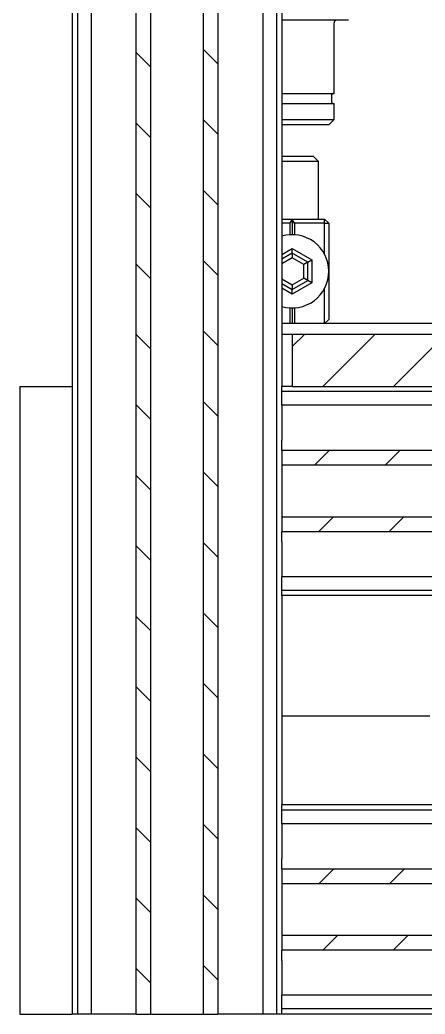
# Model space of a CAD drawing. Header units: millimetres. Extents: x -300 to 1184, y 5 to 1469.
# Drawn here: x 669.7 to 695.5, y 482.9 to 546.3 of the extents above; entities that cross this region are included whole.
import ezdxf

# ---------------------------------------------------------------- set-up
doc = ezdxf.new("R2010")
doc.units = ezdxf.units.MM

msp = doc.modelspace()

# ---------------------------------------------------------------- hatches: boundary and pattern name
at = {"linetype": 'Continuous', "lineweight": 18}
h = msp.add_hatch(dxfattribs=at)
h.set_pattern_fill('ANSI31', angle=90, style=0)
h.paths.add_polyline_path([(677.148, 722.902), (677.148, 482.902), (678.081, 482.902), (678.081, 722.902)], flags=0)
h = msp.add_hatch(dxfattribs=at)
h.set_pattern_fill('ANSI31', angle=90, style=0)
h.paths.add_polyline_path([(681.414, 722.902), (681.414, 482.902), (682.348, 482.902), (682.348, 722.902)], flags=0)
h = msp.add_hatch(dxfattribs=at)
h.set_pattern_fill('ANSI31', style=0)
h.paths.add_polyline_path([(687.081, 526.236), (687.081, 522.902), (930.414, 522.902), (930.414, 526.236)], flags=0)
h = msp.add_hatch(dxfattribs=at)
h.set_pattern_fill('ANSI31', style=0)
h.paths.add_polyline_path([(686.414, 517.902), (931.081, 517.902), (931.081, 518.836), (686.414, 518.836)], flags=0)
h = msp.add_hatch(dxfattribs=at)
h.set_pattern_fill('ANSI31', style=0)
h.paths.add_polyline_path([(686.414, 513.636), (931.081, 513.636), (931.081, 514.569), (686.414, 514.569)], flags=0)
h = msp.add_hatch(dxfattribs=at)
h.set_pattern_fill('ANSI31', style=0)
h.paths.add_polyline_path([(686.414, 492.169), (686.414, 491.236), (931.081, 491.236), (931.081, 492.169)], flags=0)
h = msp.add_hatch(dxfattribs=at)
h.set_pattern_fill('ANSI31', style=0)
h.paths.add_polyline_path([(931.081, 486.969), (931.081, 487.902), (686.414, 487.902), (686.414, 486.969)], flags=0)

# ---------------------------------------------------------------- linework, layer by layer
at = {"color": 7, "linetype": 'Continuous', "lineweight": 25}
for p, q in [((673.414, 722.902), (673.414, 482.902)), ((674.281, 722.902), (674.281, 482.902)), ((677.148, 482.902), (677.148, 722.902)), ((678.081, 482.902), (678.081, 722.902)), ((681.414, 722.902), (681.414, 482.902)), ((682.348, 722.902), (682.348, 482.902)), ((685.214, 692.902), (685.214, 482.902)), ((686.081, 692.902), (686.081, 482.902)), ((673.081, 686.236), (673.081, 482.902)), ((686.414, 666.236), (686.414, 522.902)), ((689.748, 541.569), (689.748, 546.069)), ((686.414, 541.569), (689.748, 541.569)), ((689.614, 541.002), (689.614, 541.502)), ((686.414, 540.936), (689.748, 540.936)), ((689.748, 539.902), (689.748, 540.936)), ((686.414, 539.902), (689.748, 539.902)), ((689.414, 539.569), (689.748, 539.902)), ((689.414, 539.569), (686.414, 539.569)), ((686.414, 537.569), (688.414, 537.569)), ((688.748, 537.236), (688.414, 537.569)), ((688.748, 537.236), (686.414, 537.236)), ((688.748, 533.569), (688.748, 537.236)), ((686.414, 533.569), (687.081, 533.569)), ((687.081, 533.569), (686.927, 533.302)), ((687.235, 533.302), (687.081, 533.569)), ((687.081, 533.569), (689.148, 533.569)), ((687.081, 533.569), (687.081, 532.569)), ((689.148, 533.302), (689.148, 533.569)), ((689.414, 533.302), (689.148, 533.569)), ((686.927, 533.302), (686.414, 533.302)), ((686.927, 533.302), (686.927, 532.564)), ((689.148, 533.302), (687.235, 533.302)), ((687.235, 533.302), (687.235, 532.564)), ((689.148, 531.319), (689.148, 533.302)), ((689.148, 533.302), (689.414, 533.302)), ((689.414, 533.302), (689.414, 527.169)), ((686.414, 531.306), (687.081, 531.691)), ((687.081, 531.39), (687.081, 531.691)), ((687.081, 531.691), (688.341, 530.963)), ((687.081, 531.39), (686.414, 531.006)), ((687.081, 531.09), (686.414, 530.705)), ((688.081, 530.813), (687.081, 531.39)), ((687.081, 531.39), (687.081, 531.09)), ((687.821, 530.663), (687.081, 531.09)), ((688.081, 530.813), (688.341, 530.963)), ((688.341, 530.963), (688.341, 529.508)), ((688.081, 530.813), (687.821, 530.663)), ((687.821, 529.808), (687.821, 530.663)), ((688.081, 529.658), (688.081, 530.813)), ((686.414, 529.766), (687.081, 529.381)), ((687.081, 529.381), (687.821, 529.808)), ((688.081, 529.658), (687.821, 529.808)), ((686.414, 529.466), (687.081, 529.081)), ((687.081, 528.781), (686.414, 529.166)), ((687.081, 529.081), (688.081, 529.658)), ((688.341, 529.508), (687.081, 528.781)), ((687.081, 529.381), (687.081, 529.081)), ((687.081, 528.781), (687.081, 529.081)), ((688.341, 529.508), (688.081, 529.658)), ((689.148, 526.902), (689.148, 529.153)), ((686.927, 527.907), (686.927, 526.902)), ((687.081, 527.902), (687.081, 526.902)), ((687.235, 527.907), (687.235, 526.902)), ((689.148, 526.902), (689.414, 527.169)), ((706.414, 526.902), (686.414, 526.902)), ((686.414, 526.236), (687.081, 526.236)), ((687.081, 526.236), (930.414, 526.236)), ((687.081, 526.236), (687.081, 522.902)), ((669.748, 522.902), (673.081, 522.902)), ((669.748, 522.902), (669.748, 521.466)), ((687.081, 522.902), (686.414, 522.902)), ((686.414, 522.769), (686.414, 522.902)), ((686.414, 522.702), (686.414, 522.769)), ((686.414, 522.569), (686.414, 522.702)), ((687.081, 522.902), (930.414, 522.902)), ((931.081, 522.569), (686.414, 522.569)), ((686.414, 522.436), (686.414, 522.569)), ((686.414, 521.836), (686.414, 522.436)), ((669.748, 521.466), (669.748, 484.339)), ((686.414, 521.702), (686.414, 521.836)), ((931.081, 521.702), (686.414, 521.702)), ((686.414, 521.702), (686.414, 519.476)), ((686.414, 519.226), (686.414, 519.476)), ((686.414, 518.836), (686.414, 519.226)), ((686.414, 518.836), (686.414, 517.902)), ((686.414, 518.836), (931.081, 518.836)), ((686.414, 517.902), (931.081, 517.902)), ((686.414, 517.902), (686.414, 514.569)), ((931.081, 514.569), (686.414, 514.569)), ((686.414, 514.569), (686.414, 513.636)), ((931.081, 513.636), (686.414, 513.636)), ((686.414, 513.245), (686.414, 513.636)), ((686.414, 512.995), (686.414, 513.245)), ((686.414, 512.995), (686.414, 510.769)), ((931.081, 510.769), (686.414, 510.769)), ((686.414, 510.636), (686.414, 510.769)), ((686.414, 510.036), (686.414, 510.636)), ((686.414, 509.902), (686.414, 510.036)), ((931.081, 509.902), (686.414, 509.902)), ((686.414, 509.769), (686.414, 509.902)), ((686.414, 509.702), (686.414, 509.769)), ((686.414, 509.569), (686.414, 509.702)), ((931.081, 509.569), (686.414, 509.569)), ((686.414, 509.569), (686.414, 496.236)), ((686.414, 501.902), (695.835, 501.902)), ((931.081, 496.236), (686.414, 496.236)), ((686.414, 496.102), (686.414, 496.236)), ((686.414, 496.036), (686.414, 496.102)), ((686.414, 495.902), (686.414, 496.036)), ((931.081, 495.902), (686.414, 495.902)), ((686.414, 495.769), (686.414, 495.902)), ((686.414, 495.169), (686.414, 495.769)), ((686.414, 495.036), (686.414, 495.169)), ((931.081, 495.036), (686.414, 495.036)), ((686.414, 495.036), (686.414, 492.81)), ((686.414, 492.56), (686.414, 492.81)), ((686.414, 492.169), (686.414, 492.56)), ((686.414, 492.169), (686.414, 491.236)), ((686.414, 492.169), (931.081, 492.169)), ((686.414, 491.236), (931.081, 491.236)), ((686.414, 491.236), (686.414, 487.902)), ((931.081, 487.902), (686.414, 487.902)), ((686.414, 487.902), (686.414, 486.969)), ((931.081, 486.969), (686.414, 486.969)), ((686.414, 486.579), (686.414, 486.969)), ((686.414, 486.329), (686.414, 486.579)), ((686.414, 486.329), (686.414, 484.102)), ((669.748, 484.339), (669.748, 482.902)), ((931.081, 484.102), (686.414, 484.102)), ((686.414, 483.969), (686.414, 484.102)), ((686.414, 483.369), (686.414, 483.969)), ((669.748, 482.902), (673.081, 482.902)), ((673.214, 482.902), (673.081, 482.902)), ((673.281, 482.902), (673.214, 482.902)), ((673.414, 482.902), (673.281, 482.902)), ((673.548, 482.902), (673.414, 482.902)), ((674.148, 482.902), (673.548, 482.902)), ((674.281, 482.902), (674.148, 482.902)), ((674.414, 482.902), (674.281, 482.902)), ((675.319, 482.902), (674.414, 482.902)), ((675.413, 482.902), (675.319, 482.902)), ((676.757, 482.902), (675.413, 482.902)), ((677.148, 482.902), (676.757, 482.902)), ((677.148, 482.902), (678.081, 482.902)), ((678.081, 482.902), (681.414, 482.902)), ((681.414, 482.902), (682.348, 482.902)), ((682.738, 482.902), (682.348, 482.902)), ((684.082, 482.902), (682.738, 482.902)), ((684.177, 482.902), (684.082, 482.902)), ((685.081, 482.902), (684.177, 482.902)), ((685.214, 482.902), (685.081, 482.902)), ((685.348, 482.902), (685.214, 482.902)), ((685.948, 482.902), (685.348, 482.902)), ((686.081, 482.902), (685.948, 482.902)), ((686.214, 482.902), (686.081, 482.902)), ((686.281, 482.902), (686.214, 482.902)), ((686.414, 482.902), (686.281, 482.902)), ((686.414, 483.236), (686.414, 483.369)), ((931.081, 483.236), (686.414, 483.236)), ((686.414, 483.102), (686.414, 483.236)), ((686.414, 483.036), (686.414, 483.102)), ((686.414, 482.902), (686.414, 483.036)), ((931.081, 482.902), (686.414, 482.902))]:
    msp.add_line(p, q, dxfattribs=at)
for centre, radius, start, end in [((689.914, 546.069), 0.167, 90, 180), ((689.681, 541.502), 0.0667, 90, 180), ((689.681, 541.002), 0.0667, 180, 270), ((687.081, 530.236), 2.333, 0, 106.60155), ((687.081, 530.236), 2.333, 253.39845, 0)]:
    msp.add_arc(centre, radius, start, end, dxfattribs=at)
msp.add_open_spline([(690.658, 546.236), (690.654, 546.236), (690.643, 546.236), (690.065, 546.236), (689.145, 546.236), (687.993, 546.236), (687.031, 546.236), (686.528, 546.236), (686.414, 546.236)], degree=3, knots=[0, 0, 0, 0, 0.157417, 0.365378, 0.565007, 0.756466, 0.94488, 1, 1, 1, 1], dxfattribs=at)

doc.saveas('drawing.dxf')
